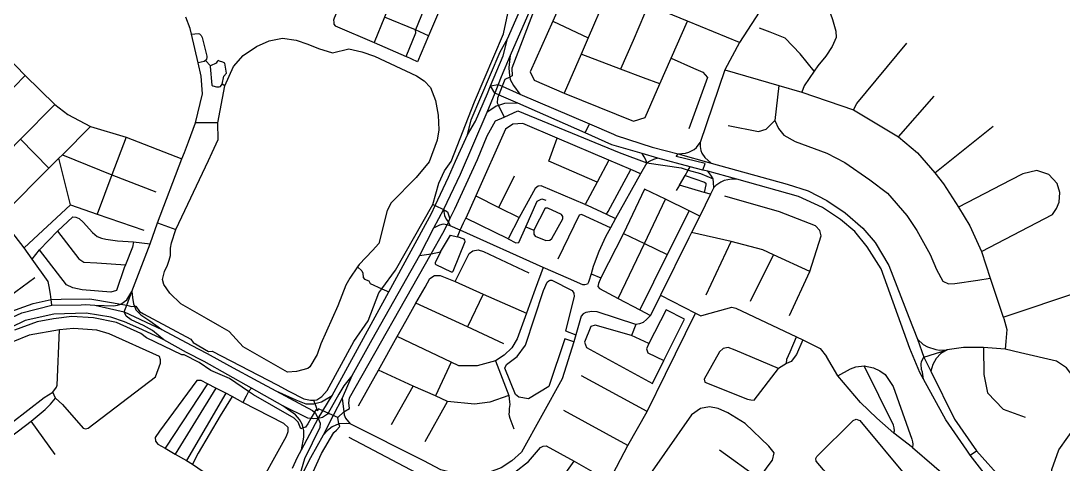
# Model space of a CAD drawing. Header units: inches. Extents: x 384787 to 391370, y 337312 to 343047.
# Drawn here: x 387978 to 389574, y 340192 to 340871 of the extents above; entities that cross this region are included whole.
import ezdxf

# ---------------------------------------------------------------- set-up
doc = ezdxf.new("R2010")
doc.units = ezdxf.units.IN
doc.header["$MEASUREMENT"] = 0

msp = doc.modelspace()

# ---------------------------------------------------------------- linework, layer by layer
for points in [[(389013.6, 341484.2), (388901.7, 341224.6), (388826.8, 341046.1), (388726.8, 340818.2), (388713.5, 340785.5), (388708.7, 340773.6)], [(389048.1, 341496.2), (389150.6, 341449.5), (389189.8, 341433.5), (389201.3, 341427.5), (389220.2, 341407.8), (389239.2, 341338.6), (389229.3, 341258.5), (389202.7, 341131.1), (389192.7, 341092.3), (389187.1, 341068.1), (389167.6, 341010.4), (389138.4, 340945.6), (389115.2, 340894.3), (389078.5, 340837.7), (389055.9, 340796.2), (389018.2, 340684.9)], [(388901.7, 341224.6), (388907.7, 341221.9), (388812.5, 340997.6), (388803.1, 340970.7), (388787.6, 340951.2), (388729.4, 340798.8), (388730.2, 340786.7), (388726.5, 340784.9), (388718.9, 340781.4), (388714.7, 340770.9), (388709.5, 340757.8), (388707.5, 340752.7), (388707.2, 340745.6), (388709.1, 340741.5), (388717.9, 340723.7)], [(388679.1, 341089.8), (388674, 341078.6), (388606.7, 340916.8), (388599.5, 340899.5), (388581.8, 340857.1)], [(388723.1, 340843.5), (388806.7, 341035)], [(388493.7, 340961.3), (388457.4, 340875.2), (388456.6, 340872.3), (388456.8, 340869.2), (388457.2, 340866), (388458.8, 340863.5)], [(388831.1, 340939.7), (388819.7, 340933.1), (388792.4, 340870.8), (388757.9, 340793.2)], [(389078.5, 340837.7), (388998.4, 340870.4), (388917.3, 340904), (388831.1, 340939.7)], [(389138.4, 340945.6), (389159.6, 340940.2), (389182.3, 340930.7), (389196.7, 340918.4), (389203.1, 340912.9), (389212.6, 340896.3), (389220.9, 340873.1), (389225.6, 340855.4), (389226.2, 340845.3), (389220.2, 340831.7), (389210.6, 340816.9), (389198, 340802.1), (389192.4, 340793.8), (389177.1, 340771.4), (389173.5, 340761.9)], [(388558.6, 340935.6), (388534.5, 340876.7), (388518.5, 340837.7)], [(388599.5, 340899.5), (388620.3, 340891.1), (388601.9, 340847.9), (388585, 340808.4), (388567.6, 340816.5)], [(388872.5, 340905.7), (388846.6, 340845), (388836, 340820.1), (388809.9, 340760.3)], [(388025.2, 340435.4), (388024.1, 340444.4), (388023, 340452.5), (388021.2, 340464.4), (388019.4, 340472), (387994.8, 340506.2), (387982.6, 340523.3), (387946.4, 340570.2), (387931, 340589.9), (387906.8, 340621.8), (387875.1, 340666.2), (387847.7, 340703.1), (387833, 340715.9), (387753.2, 340757.8), (387719.8, 340775.8), (387701.3, 340789.2), (387691.3, 340798.3), (387674.5, 340819.1), (387648.3, 340851.7), (387632.9, 340871.9), (387628.9, 340876)], [(388234.4, 340685.5), (388245, 340714.8), (388255.8, 340759.5), (388253.7, 340786.3), (388249, 340806.7), (388238.9, 340850.5), (388236.8, 340859.3), (388230.2, 340876.9)], [(388265.2, 340364.9), (388270.7, 340365.1), (388370.4, 340313.8), (388388, 340304), (388411, 340291.9), (388421.3, 340290.1), (388425.8, 340290.3), (388430.7, 340290.5), (388438.5, 340295.7), (388446.9, 340305), (388487.5, 340379.8), (388509.5, 340411.6), (388526.1, 340454.6), (388530.7, 340460.8), (388551.5, 340489), (388608.4, 340590), (388617.9, 340622.4), (388626.5, 340641.3), (388636.5, 340655.5), (388672.5, 340747.2), (388716.6, 340851.1), (388723.5, 340882.4)], [(388567.6, 340816.5), (388582.5, 340852.5), (388581.8, 340857.1), (388534.5, 340876.7)], [(388933, 340881.7), (388915.2, 340840.9), (388896.2, 340797.2)], [(388458.8, 340863.5), (388518.5, 340837.7), (388567.6, 340816.5)], [(388792.4, 340870.8), (388846.6, 340845)], [(388933.6, 340722.8), (388956.3, 340774.4), (388973.6, 340813.8), (388998.4, 340870.4)], [(389192.4, 340793.8), (389171.3, 340820.3), (389148, 340844.3), (389125.4, 340853.8), (389108.7, 340859.8)], [(388238.9, 340850.5), (388249.4, 340851.9), (388251.4, 340851.2), (388254, 340848.4), (388255.3, 340845.4), (388262.4, 340817), (388262.5, 340814.8), (388261.9, 340812.5), (388260.6, 340810.2), (388258.5, 340808.6), (388249, 340806.7)], [(388279.4, 340714.8), (388290.2, 340771.4), (388303.1, 340801.1), (388318.2, 340817.9), (388338.4, 340831.9), (388358.1, 340840.2), (388378.3, 340844.3), (388399.4, 340841.5), (388417.3, 340835.3)], [(388601.9, 340847.9), (388581.8, 340857.1)], [(388661.7, 340696.4), (388667.4, 340719.4), (388711.9, 340823.6), (388723.1, 340843.5)], [(388697.1, 340771.5), (388716.5, 340817.4), (388723.1, 340843.5)], [(387939.6, 340832.9), (387984.2, 340787.1), (388029.8, 340743), (388049.7, 340727.6), (388084.1, 340709), (388138.9, 340692.9), (388224.1, 340659.7)], [(388417.3, 340835.3), (388433.3, 340828.6)], [(388433.3, 340828.6), (388454.8, 340822.1), (388480.1, 340828.1), (388499.7, 340823.5), (388519.4, 340816.7), (388583.8, 340786.6), (388595.2, 340779.4), (388605, 340769), (388612.6, 340749.3)], [(389252.7, 340735), (389258.2, 340744.3), (389334.7, 340837.1)], [(388726.8, 340818.2), (388725.2, 340799.4), (388725.4, 340791.7), (388726.5, 340784.9), (388727, 340781.4), (388732.2, 340772.2), (388742, 340758.5)], [(388956.3, 340774.4), (388931.3, 340783.9), (388896.2, 340797.2), (388836, 340820.1)], [(388973.6, 340813.8), (389008, 340798.6), (389022.1, 340792.4), (389029.1, 340784.2)], [(388268.3, 340802.3), (388260.6, 340810.2)], [(388286, 340774.1), (388288.5, 340786.1), (388292.4, 340790.9), (388290.1, 340806.2), (388286.9, 340807.8), (388282.1, 340809.3), (388279.8, 340810.1), (388278.1, 340808.6), (388276.8, 340806), (388268.3, 340802.3), (388267.5, 340801.1), (388270.1, 340772.6), (388271.5, 340771.3), (388277.5, 340770), (388281.5, 340769.8), (388283.4, 340770.7), (388286, 340774.1)], [(389055.9, 340796.2), (389138.3, 340772.2), (389173.5, 340761.9), (389252.7, 340735), (389322, 340693.2), (389350.9, 340668.9), (389377.2, 340638.5), (389390.8, 340621.5), (389413.7, 340585.7), (389431.2, 340557.2), (389449, 340517.7), (389461.9, 340476.7), (389482.2, 340417.1), (389482.9, 340415.2), (389487.5, 340398.3), (389486.4, 340379.8), (389484.9, 340368)], [(387880.1, 340681.5), (387933.2, 340735.4), (387984.2, 340787.1)], [(388757.9, 340793.2), (388763.8, 340780.2), (388809.9, 340760.3), (388916.1, 340717.5), (388933.6, 340722.8)], [(389029.1, 340784.2), (389019, 340756.3), (389000.6, 340705.7)], [(388290.2, 340771.4), (388286, 340774.1)], [(388661.7, 340696.4), (388674, 340717.5), (388692.2, 340760), (388697.1, 340771.5)], [(388697.1, 340771.5), (388708.7, 340773.6)], [(388703.5, 340760.5), (388697.1, 340771.5)], [(388708.7, 340773.6), (388703.5, 340760.5)], [(388708.7, 340773.6), (388714.7, 340770.9), (388742, 340758.5)], [(389138.3, 340772.2), (389132.2, 340718.2), (389119.1, 340705.2)], [(388612.6, 340749.3), (388616.6, 340726.6)], [(388703.5, 340760.5), (388691.4, 340730.7)], [(388738.6, 340744.9), (388714, 340755.8), (388709.5, 340757.8), (388703.5, 340760.5)], [(388742, 340758.5), (388848.4, 340713.3), (388885.2, 340697.4), (388889.4, 340695.6), (388944.7, 340677.4), (388984.2, 340667.6), (389035.1, 340653.3), (389151.5, 340620.7), (389183.6, 340610.8), (389212, 340596.1), (389240.2, 340577.2), (389267.1, 340553.7), (389286.2, 340531.7), (389307.1, 340496.4), (389337.8, 340417.3)], [(389322, 340693.2), (389376.3, 340755.6)], [(387921.2, 340633.2), (387977, 340689.6), (388029.8, 340743)], [(388386.8, 340096.2), (388437.9, 340208.6), (388457.2, 340240.4), (388461.1, 340244.3), (388466.1, 340249.7), (388464.8, 340254.1), (388462.9, 340263.5), (388472.1, 340272), (388481, 340277.2), (388479.7, 340285.8), (388481.1, 340293.8), (388606, 340514.3), (388624, 340546.1), (388630.5, 340558.8), (388632.4, 340562.8), (388634.8, 340567.8), (388642.3, 340583.1), (388677.2, 340658.9), (388691.9, 340695), (388704.7, 340717.7), (388717.9, 340723.7), (388738.6, 340733.2), (388894.2, 340669.5), (388936.1, 340653.8), (388989.1, 340645.8), (388999.8, 340642.2), (389018.4, 340637.2), (389037.8, 340629.3)], [(388709.1, 340741.5), (388705.6, 340740.3), (388691.4, 340730.7)], [(388738.6, 340744.9), (388718.5, 340744.6), (388709.1, 340741.5)], [(388842, 340699.4), (388738.6, 340744.9)], [(388616.6, 340726.6), (388617.9, 340703.9), (388615, 340688.2), (388603.2, 340655.3), (388583.3, 340631.2), (388545, 340592.5), (388538.7, 340580.7), (388526, 340530.3), (388516.3, 340519.1), (388495.6, 340497.9), (388493.1, 340494.2), (388481.5, 340476.7), (388475.2, 340466.2), (388462.9, 340434.5), (388437.2, 340376.5), (388431.7, 340359.9), (388420.4, 340341.2), (388417.3, 340338.4)], [(388691.4, 340730.7), (388650.4, 340635.8), (388624.7, 340581.9)], [(389132.2, 340718.2), (389137.9, 340706.3), (389146.4, 340696.1), (389163.5, 340686.1), (389212, 340668.2), (389239.4, 340653.9), (389278.1, 340627.8), (389304.9, 340607), (389334.5, 340572.8), (389350, 340550), (389370.2, 340513.2), (389379.8, 340490.4), (389389.7, 340472.4), (389398.4, 340468.4), (389408, 340468.8), (389443.5, 340474), (389461.9, 340476.7)], [(387954.3, 340578.7), (388020.5, 340645.2), (388036, 340660.8), (388041.2, 340666), (388084.1, 340709)], [(388279.4, 340714.8), (388245, 340714.8)], [(388280, 340689.1), (388279.4, 340714.8)], [(388926.6, 340636.6), (388918.9, 340640.1), (388911.7, 340643.3), (388878, 340657.6), (388799, 340691.2), (388746.4, 340713.6), (388731.2, 340712.7), (388720.1, 340705.3), (388674.2, 340602.9), (388659, 340568.9)], [(388842, 340699.4), (388848.4, 340713.3)], [(389060.7, 340710.9), (389107.1, 340701.5), (389119.1, 340705.2)], [(389377.2, 340638.5), (389466.8, 340709.7)], [(387977, 340689.6), (388020.5, 340645.2)], [(388138.9, 340692.9), (388117.1, 340635.3), (388094.4, 340575.2)], [(388228.1, 340669.2), (388234.4, 340685.5)], [(388270.6, 340669.2), (388280, 340689.1)], [(388643.5, 340655.9), (388661.7, 340696.4)], [(388860.2, 340624.2), (388786.3, 340656.2), (388799, 340691.2)], [(388929, 340667.7), (388882.7, 340681.4), (388842, 340699.4)], [(388984.2, 340667.6), (388995.7, 340668.6), (389000.5, 340669.8), (389009, 340674.2), (389012.6, 340677.3), (389018.2, 340684.9)], [(389018.2, 340684.9), (389017.8, 340678.6), (389018.8, 340672.4), (389020.4, 340668.5), (389025.3, 340661.7), (389035.1, 340653.3)], [(388147.6, 340456.7), (388175.5, 340529.7), (388186.8, 340561.5), (388224.1, 340659.7), (388228.1, 340669.2)], [(388264.9, 340657.3), (388270.6, 340669.2)], [(388936.1, 340653.8), (388935, 340658.1), (388932.5, 340662.9), (388929, 340667.7)], [(388953.3, 340660.5), (388929, 340667.7)], [(388053.5, 340589.4), (388036, 340660.8)], [(388041.2, 340666), (388117.1, 340635.3), (388184.2, 340609.2)], [(388262.1, 340415), (388222.6, 340437.8), (388205.6, 340453.9), (388196.5, 340467.5), (388194.8, 340475), (388197.7, 340487), (388202.2, 340497.1), (388204.9, 340504.6), (388206.9, 340511.6), (388206.7, 340522.7), (388208.5, 340530.9), (388214.8, 340551.3), (388264.9, 340657.3)], [(388454.4, 340297.1), (388541.1, 340456.1), (388606.6, 340576.2), (388612.3, 340588.4), (388632.6, 340631.8), (388643.5, 340655.9)], [(388878, 340657.6), (388860.2, 340624.2), (388842, 340590)], [(388936.1, 340653.8), (388926.6, 340636.6), (388888.6, 340568.4)], [(388953.3, 340660.5), (388946.5, 340658.6), (388940.9, 340656.1), (388936.1, 340653.8)], [(389360.3, 340322.2), (389354.4, 340332.6), (389339.3, 340369), (389295, 340491.3), (389273.9, 340525), (389254.7, 340548.5), (389233.1, 340566.7), (389205.2, 340585.3), (389168.7, 340602.1), (389074, 340628.6), (389029.7, 340640.8), (389022.2, 340642.5), (389002.8, 340647.4), (388953.3, 340660.5)], [(389022.2, 340642.5), (389025.6, 340652.4), (388981.2, 340663.2), (388984.2, 340667.6)], [(388874.7, 340574.9), (388877.2, 340579.3), (388911.7, 340643.3)], [(388986.4, 340619.6), (388995, 340634.1), (388999.8, 340642.2), (389002.8, 340647.4)], [(389038.8, 340615.7), (389038.6, 340623.6), (389037.8, 340629.3), (389034.6, 340634.8), (389029.7, 340640.8)], [(389449, 340517.7), (389557.5, 340574.7), (389563.9, 340583.6), (389567.8, 340593.2), (389569.1, 340608.4), (389564.9, 340621.7), (389551.8, 340635.9), (389533.8, 340641.9), (389512.3, 340636.5), (389493.4, 340627.2), (389413.7, 340585.7)], [(388709.5, 340585.4), (388733.9, 340633.9)], [(388995, 340634.1), (389024.8, 340624), (389026.5, 340622.3), (389026.7, 340620), (389024.3, 340608.3)], [(389074, 340628.6), (389065.9, 340628.6), (389054.8, 340626.3), (389049.7, 340624), (389042.1, 340618.8), (389038.8, 340615.7)], [(388842, 340590), (388774.3, 340618.5), (388770.1, 340618.1), (388765.3, 340614.1), (388740.6, 340570), (388723.8, 340537.1)], [(388933, 340613.3), (388900.8, 340545.6), (388865.9, 340477.4), (388862.4, 340468.6), (388861.4, 340464.2), (388863.6, 340461)], [(389033.8, 340605.5), (389017.3, 340572.1), (389004.7, 340546.7), (389000.8, 340538.8), (388957.3, 340450.7), (388942, 340419.9), (388936.5, 340414), (388930.6, 340409), (388925.2, 340406.8), (388919.4, 340405.8)], [(389017.3, 340572.1), (389001, 340580.1), (388965, 340597.9), (388933, 340613.3)], [(388986.4, 340619.6), (388981.4, 340611)], [(389024.3, 340608.3), (388986.4, 340619.6)], [(389033.8, 340605.5), (389024.3, 340608.3)], [(389038.8, 340615.7), (389033.8, 340605.5)], [(387982.6, 340523.3), (388053.5, 340589.4), (388094.4, 340575.2), (388166, 340550.3)], [(388608.4, 340590), (388612.3, 340588.4), (388624.7, 340581.9), (388630.8, 340578.3), (388634.8, 340567.8)], [(388674.2, 340602.9), (388709.5, 340585.4), (388740.6, 340570)], [(388723.8, 340537.1), (388735.6, 340531), (388740.3, 340531.5), (388751.1, 340555.4), (388768.4, 340594.7), (388775.6, 340598.7), (388781.9, 340596.6)], [(388842, 340590), (388844.9, 340588.7), (388874.7, 340574.9)], [(388892.3, 340445.9), (388932.9, 340529.9), (388965, 340597.9)], [(389186.2, 340487.2), (389203.1, 340542), (389201.3, 340550), (389194.8, 340557), (389139.7, 340578.7), (389055.6, 340602.5)], [(388624.7, 340581.9), (388609.7, 340553.3)], [(388624.7, 340581.9), (388626.3, 340573), (388629.1, 340567.1), (388632.4, 340562.8), (388635.2, 340557.3)], [(388781.9, 340534.7), (388787.6, 340535), (388790.8, 340537.5), (388807.5, 340567.6), (388807.7, 340571.6), (388805.4, 340574.6), (388784.9, 340584.2), (388780.5, 340584.1), (388763.5, 340550.7)], [(388880.7, 340554.2), (388836.2, 340574.4), (388832.8, 340573.5), (388799.9, 340505.9)], [(388874.7, 340574.9), (388888.6, 340568.4)], [(389001, 340580.1), (388967.5, 340513), (388925.4, 340428.6)], [(387994.8, 340506.2), (388006.4, 340520.1), (388033.8, 340549.1), (388057.1, 340570.7), (388061.7, 340570.4), (388066.9, 340568.2), (388072.9, 340562.9), (388087.6, 340547.1), (388094.7, 340540.9), (388101.2, 340538.2), (388107.9, 340536.6), (388125.7, 340534.3), (388150.2, 340532.8), (388175.5, 340529.7)], [(388186.8, 340561.5), (388214.8, 340551.3)], [(388635.2, 340557.3), (388630.5, 340558.8), (388624.6, 340559.7), (388618.8, 340557.9), (388609.7, 340553.3)], [(388650.7, 340550.5), (388635.2, 340557.3)], [(388650.7, 340550.5), (388655.7, 340561.6), (388659, 340568.9)], [(388723.8, 340537.1), (388659, 340568.9)], [(388888.6, 340568.4), (388880.7, 340554.2)], [(388033.8, 340549.1), (388066.3, 340506.8), (388074.2, 340501.5), (388093.8, 340500.4), (388138, 340497.5)], [(388609.7, 340553.3), (388588, 340511.7)], [(388620.5, 340517.5), (388612.2, 340500.5), (388612, 340498.8), (388613.1, 340497.8), (388636.6, 340486.5), (388638.5, 340486.7), (388639.7, 340487.7), (388657.9, 340533), (388657.8, 340535.1), (388656.4, 340536.8), (388646.4, 340540.1)], [(388620.5, 340517.5), (388635.6, 340542.7), (388646.4, 340540.1)], [(388646.4, 340540.1), (388650.7, 340550.5)], [(388880.7, 340554.2), (388873.1, 340540.4), (388862.8, 340517.8), (388855.5, 340498.8), (388854.1, 340494.9), (388850.9, 340483.8), (388847.7, 340472.3), (388846.9, 340470.6), (388845.3, 340467.9), (388843.4, 340467), (388841.2, 340466.8), (388838.4, 340466.8), (388816.2, 340476.3), (388777.4, 340493.1), (388650.7, 340550.5)], [(388751.1, 340555.4), (388763.5, 340550.7)], [(388763.5, 340550.7), (388763.1, 340548.4), (388763.2, 340544.3), (388765.2, 340541.4), (388781.9, 340534.7)], [(388900.8, 340545.6), (388932.9, 340529.9), (388967.5, 340513)], [(389186.2, 340487.2), (389130.2, 340512.9), (389114.1, 340520.1), (389065.6, 340533.3), (389004.7, 340546.7)], [(388150.2, 340532.8), (388148.7, 340524.6), (388138, 340497.5), (388136.1, 340492.6), (388124, 340458), (388115.2, 340455.4), (388071.3, 340459), (388057, 340462.1), (388047.8, 340466.5), (388006.4, 340520.1)], [(389027.2, 340451.6), (389065.6, 340533.3)], [(388588, 340511.7), (388515.4, 340382.4)], [(388588, 340511.7), (388606, 340514.3), (388620.5, 340517.5)], [(388643, 340471.6), (388664.1, 340514.6), (388670, 340519), (388677.8, 340520.1), (388686.1, 340517.7), (388755.5, 340484.9)], [(389095.1, 340441.7), (389130.2, 340512.9)], [(388493.1, 340494.2), (388499.6, 340488.3), (388501.5, 340484.4), (388501.9, 340477.9), (388504, 340475.6), (388510.5, 340473.1), (388512.5, 340469), (388530.7, 340460.8), (388541.1, 340456.1)], [(388777.4, 340493.1), (388765.3, 340460), (388752, 340423.6), (388737.5, 340383.9), (388729.4, 340370.4), (388717.7, 340359.2), (388704.6, 340350.6), (388676.4, 340342.6), (388648.5, 340342.8), (388636.6, 340348.4), (388554.2, 340387.8)], [(389482.2, 340417.1), (389602.5, 340457.7), (389651.2, 340499.4)], [(387834.1, 340360.6), (387839, 340360.8), (387843.5, 340362.7), (387921.1, 340420.8), (387999.2, 340478.2)], [(388494.5, 340281.2), (388525.4, 340336.3), (388554.2, 340387.8), (388567.1, 340411.1), (388582.4, 340438.5), (388596.6, 340463.1), (388604.2, 340476.2), (388611.2, 340481.2)], [(388611.2, 340481.2), (388620, 340480.9), (388643, 340471.6)], [(388850.9, 340483.8), (388865.9, 340477.4)], [(389154.7, 340419.8), (389186.2, 340487.2)], [(388643, 340471.6), (388685.5, 340452.7), (388752, 340423.6)], [(388824.4, 340379.5), (388810.7, 340384), (388786.4, 340311), (388754.9, 340292.2), (388740.5, 340294.5), (388735.3, 340298.9), (388718.7, 340338.9), (388721.6, 340344.7), (388737.9, 340356.9), (388750.3, 340374.2), (388778.3, 340458.2), (388783.8, 340470.7), (388786.1, 340472.9), (388788.5, 340474), (388790.8, 340473.8), (388822, 340458.1), (388824.6, 340453.9), (388824.8, 340449.1), (388811.7, 340396.3), (388827.5, 340390.1)], [(388863.6, 340461), (388892.3, 340445.9), (388925.4, 340428.6), (388942, 340419.9)], [(387955.3, 340423.1), (387996.3, 340438.2), (388024.1, 340444.4), (388039.2, 340444.9), (388083.1, 340445.3), (388116.7, 340439.7), (388130.9, 340437.1), (388139.7, 340435.7), (388146.9, 340433.5), (388151.8, 340433.9), (388153.7, 340434.1), (388159.1, 340426), (388165.5, 340422.4), (388237.9, 340383.3), (388241.5, 340378.6)], [(388091.1, 340435.4), (388119.4, 340434.7), (388125.9, 340435.5), (388130.9, 340437.1), (388139.8, 340443.9), (388147.6, 340456.7)], [(388135.9, 340425.6), (388139.7, 340435.7), (388147.6, 340456.7)], [(388147.6, 340456.7), (388148.8, 340447.4), (388150.3, 340437.7), (388151.7, 340434), (388151.8, 340433.9), (388153.9, 340428.5), (388161.2, 340420.7), (388175.4, 340411.7), (388193.8, 340398.4)], [(388685.5, 340452.7), (388661.7, 340402.4)], [(388957.3, 340450.7), (389010.7, 340423.1), (389018.9, 340419.5), (389024.3, 340420.6), (389066.7, 340432.4), (389072.8, 340431.2), (389165.8, 340387.1)], [(387931.3, 340401.7), (387979.1, 340423.8), (388025.2, 340435.4)], [(388025.2, 340435.4), (388070.2, 340436.3), (388076.5, 340436.5), (388091.1, 340435.4)], [(388091.1, 340435.4), (388135.9, 340425.6)], [(388717.4, 340376.6), (388661.7, 340402.4), (388582.4, 340438.5)], [(388965.8, 340428.3), (388939.6, 340376.9)], [(388993.8, 340414.4), (388965.8, 340428.3)], [(388231.4, 340363.1), (388196.4, 340382.7), (388190.3, 340385.5), (388158.3, 340400.2), (388136.3, 340410.2), (388115.6, 340417.1), (388077.8, 340423.3), (388028.1, 340422), (387984.5, 340412.2), (387938.8, 340390.1), (387856, 340328.9), (387826.5, 340307.1), (387796.9, 340285.3), (387763.9, 340260.8), (387614.9, 340150.3), (387588.2, 340130.5), (387577.9, 340122.8), (387518.1, 340078), (387493.4, 340059.5), (387472.2, 340043.9), (387320.9, 339932.8)], [(388227.9, 340359.4), (388224, 340359.5), (388170.2, 340385.4), (388161.3, 340392.3), (388124.2, 340409), (388088.8, 340416.3), (388055.6, 340418.1), (388027.7, 340414.8), (388002.6, 340410.2), (387968, 340397.3)], [(388196.4, 340382.7), (388179.1, 340396.7), (388165.6, 340404.6), (388146.7, 340412.9), (388139, 340418.7), (388135.9, 340425.6)], [(388135.9, 340425.6), (388193.8, 340398.4), (388238.4, 340374.4)], [(388282.3, 340403.2), (388262.1, 340415)], [(388919.4, 340405.8), (388860.4, 340425.6), (388852.2, 340426.1), (388842.8, 340424.2), (388838.6, 340422.1), (388835.7, 340419), (388827.5, 340390.1), (388824.4, 340379.5), (388806.9, 340322.8), (388744.5, 340210.5), (388729.4, 340197.3), (388713.5, 340186.4), (388681.8, 340174.5), (388655.7, 340174.9), (388621, 340183.6), (388594.9, 340197.3), (388481.8, 340253.8)], [(388661.6, 339944.3), (388667, 339953), (388718, 340034.1), (388724.7, 340041.6), (388733, 340046.8), (388820.7, 340084.9), (388826.9, 340090.6), (388878.8, 340165.9), (388907.3, 340220.9), (388937, 340272.8), (388965.1, 340330), (389010.7, 340423.1)], [(388912.8, 340389.2), (388857.4, 340404.8), (388850.8, 340403.1), (388840.8, 340378.8), (388844.1, 340370.8), (388945, 340315.7), (388962.6, 340350.7), (388993.8, 340414.4)], [(389337.8, 340417.3), (389351, 340383.3)], [(388191.4, 340351.9), (388189.8, 340356.9), (388113, 340391.7), (388093.9, 340397.4), (388058.1, 340399.8), (388036.8, 340398), (387990.6, 340389.8), (387965.6, 340379.7), (387837.7, 340288), (387835.5, 340283.7)], [(388030.9, 340293.4), (388026.6, 340302.2), (388032.3, 340309.8), (388033.4, 340313.1), (388036.8, 340398)], [(388399.7, 340334.1), (388386.2, 340333.2), (388318.1, 340371.6), (388296.5, 340395.1), (388282.3, 340403.2)], [(388919.4, 340405.8), (388912.8, 340389.2)], [(388515.4, 340382.4), (388484.4, 340327.2)], [(388939.6, 340376.9), (388912.8, 340389.2)], [(389150.2, 340346.5), (389150.5, 340353), (389155.6, 340364.3), (389165.8, 340387.1)], [(389175.4, 340382.4), (389165.8, 340360.1), (389157.3, 340349.4), (389150.2, 340346.5)], [(389165.8, 340387.1), (389175.4, 340382.4), (389201.7, 340369.3), (389211.4, 340356.9)], [(389351, 340383.3), (389359.5, 340375.2), (389366.1, 340371.6), (389378.8, 340367.6), (389384.6, 340366.8), (389396.2, 340367.2)], [(389351, 340383.3), (389360.8, 340356)], [(388238.4, 340374.4), (388263.2, 340361.5)], [(388241.5, 340378.6), (388265.2, 340364.9)], [(388939.6, 340376.9), (388935.6, 340368.8), (388937.7, 340362.4), (388962.6, 340350.7)], [(389138, 340338.5), (389071.4, 340366.6), (389060.7, 340370.6), (389053, 340369.1), (389047.4, 340364.3), (389024.3, 340322.5)], [(389360.8, 340356), (389396.2, 340367.2)], [(389396.2, 340367.2), (389386.8, 340361.7), (389379.3, 340354), (389374.1, 340344.7), (389371.4, 340334.4)], [(389830.6, 340250.9), (389684.1, 340247.5), (389664.7, 340247.1), (389631.3, 340249), (389616.5, 340257.4), (389608.1, 340266), (389603, 340281.3), (389598.8, 340308.6), (389590.9, 340324.3), (389579.1, 340339.5), (389563.5, 340350), (389508.8, 340362.5), (389484.9, 340368), (389451.8, 340370.6), (389421.3, 340370.8), (389396.2, 340367.2)], [(389451.8, 340370.6), (389452.4, 340329.3), (389458.3, 340301.5), (389482.1, 340276.3), (389516, 340264.3)], [(388030.9, 340293.4), (388041.4, 340283.5), (388073.2, 340247), (388076.7, 340246), (388080.9, 340247.1), (388183.8, 340325.8), (388191.3, 340346.8), (388191.4, 340351.9)], [(388250.9, 340347.8), (388227.9, 340359.4)], [(388258.2, 340349.1), (388231.4, 340363.1)], [(388433, 340262.2), (388426.2, 340261.6), (388421.9, 340262), (388417.4, 340262.4), (388379.1, 340281.4), (388331.1, 340308.4), (388258.2, 340349.1)], [(388263.2, 340361.5), (388297.4, 340342.9)], [(388636.6, 340348.4), (388612.7, 340296.6)], [(388704.6, 340350.6), (388725.2, 340297.2)], [(389229.1, 340327.5), (389211.4, 340356.9)], [(389360.3, 340322.2), (389358.4, 340333.1), (389356.9, 340337.3), (389356.4, 340345.5), (389357.2, 340349.3), (389360.8, 340356)], [(389360.8, 340356), (389371.4, 340334.4)], [(388406.4, 340246.3), (388402.4, 340256.4), (388396.1, 340262.7), (388334, 340298.2), (388326.5, 340303.6), (388297, 340323.2), (388268.5, 340335.5), (388250.9, 340347.8)], [(388297.4, 340342.9), (388340.6, 340319.4)], [(388417.3, 340338.4), (388399.7, 340334.1)], [(388725.2, 340297.2), (388695.8, 340286.9), (388672.2, 340284), (388630.8, 340288.2), (388612.7, 340296.6), (388578.6, 340311.8), (388525.4, 340336.3)], [(389024.3, 340322.5), (389025.1, 340317.5), (389090.6, 340291.8), (389095.8, 340290.7), (389100.9, 340290.1), (389138, 340338.5)], [(389150.2, 340346.5), (389138, 340338.5)], [(389229.1, 340327.5), (389248.1, 340338.3), (389256.6, 340341.1), (389269, 340342.8)], [(389269, 340342.8), (389283.4, 340339.7), (389293.4, 340335.1), (389301.2, 340329.5), (389313.5, 340311.2), (389342.3, 340230.4), (389343.2, 340226.3), (389343.6, 340222.8), (389343.1, 340217.6)], [(389314.8, 340239.4), (389315.4, 340243.3), (389315.2, 340247.6), (389314, 340251.8), (389269, 340342.8)], [(389371.4, 340334.4), (389407.3, 340261.1), (389441, 340212.5), (389480.7, 340168.4), (389596.9, 340065.8), (389719.4, 339965.3), (389806.9, 339894.3), (389846.2, 339871.9), (389880.7, 339857.8), (389904.6, 339851.5), (389921.8, 339851.8), (389932.2, 339856.3), (389940.5, 339864.2), (389945.1, 339873.9)], [(388380.5, 340254.5), (388317.6, 340286.5), (388301.3, 340295.5), (388291.7, 340300.6), (388279.4, 340307.1), (388276.4, 340308.6), (388263.3, 340315.2), (388253.8, 340320), (388247, 340320.1), (388189.8, 340242.7), (388183.5, 340233.1), (388183.7, 340227.3), (388187.5, 340222.9), (388198.5, 340216.5), (388214.1, 340207.5), (388231.2, 340197.6), (388240.4, 340192.2)], [(388340.6, 340319.4), (388368, 340304.4)], [(388484.4, 340327.2), (388472.1, 340312.2), (388464.7, 340299.2)], [(388484.4, 340327.2), (388469.7, 340293.4)], [(388937, 340272.8), (388836.5, 340327.6)], [(389343.1, 340217.6), (389314.8, 340239.4), (389288.8, 340262.4), (389263.7, 340286.7), (389229.1, 340327.5)], [(389394.5, 340259.9), (389360.3, 340322.2)], [(387835.5, 340283.7), (387836.4, 340278.6), (387890.2, 340205.4), (387893, 340204.7), (387896.3, 340205.8), (387963.2, 340255.6), (388013.4, 340294.1), (388026.6, 340302.2)], [(388263.3, 340315.2), (388198.5, 340216.5)], [(388276.4, 340308.6), (388214.1, 340207.5)], [(388291.7, 340300.6), (388231.2, 340197.6)], [(388326.5, 340303.6), (388322.5, 340296)], [(388331.1, 340308.4), (388326.5, 340303.6)], [(388368, 340304.4), (388398.7, 340290.6), (388413.9, 340284.7), (388426.4, 340284.5), (388427.8, 340284.8), (388438.2, 340287.7), (388454.4, 340297.1)], [(388368, 340304.4), (388424.4, 340274.4), (388427.2, 340271.6), (388429, 340269.8), (388433, 340262.2)], [(388545.4, 340252.9), (388578.6, 340311.8)], [(387880.1, 340167.1), (387924.5, 340205.8), (387929.2, 340209.3), (387973.8, 340242.9), (387993.4, 340257.8), (388014.7, 340275.9), (388023, 340284), (388030.9, 340293.4)], [(388301.3, 340295.5), (388282.7, 340266), (388249.4, 340209.1), (388240.4, 340192.2), (388256.6, 340180.7), (388286.2, 340163.2), (388322, 340143.7), (388327.6, 340140.9), (388332.7, 340141.9), (388384.3, 340235), (388387.2, 340241.9), (388386.9, 340248.5), (388380.5, 340254.5)], [(388322.5, 340296), (388317.6, 340286.5)], [(388425.8, 340290.3), (388427.8, 340284.8), (388431.9, 340273.9)], [(388464.7, 340299.2), (388448.3, 340270.2), (388447.4, 340268.6), (388439.5, 340263.7), (388433, 340262.2)], [(388433, 340262.2), (388440.2, 340273.9), (388454.4, 340297.1)], [(388469.7, 340293.4), (388456.1, 340266.6), (388440.8, 340236.3)], [(388469.7, 340293.4), (388472.1, 340272), (388472.9, 340267.4), (388474.9, 340262.8), (388481.8, 340253.8)], [(388596.7, 340226.7), (388630.8, 340288.2)], [(388725.2, 340297.2), (388726.2, 340287.6), (388726.3, 340283.7), (388725.5, 340277.4), (388725.3, 340272.3), (388725, 340268.7), (388725.4, 340265.9), (388726.4, 340262.7), (388732.6, 340246.2)], [(388407.4, 340214), (388411, 340233.6), (388411.1, 340243.5), (388410, 340247.5), (388408.4, 340253.3), (388404.4, 340260.6), (388398.2, 340267.6), (388379.1, 340281.4)], [(388462.9, 340263.5), (388456.1, 340266.6), (388448.3, 340270.2), (388440.2, 340273.9), (388433.5, 340277), (388431.9, 340273.9), (388429.3, 340275.2), (388427.2, 340271.6), (388421.9, 340262), (388417.4, 340254.1), (388413.8, 340248.9), (388410, 340247.5), (388406.4, 340246.3)], [(389082.4, 340133.6), (389108.4, 340170.3), (389122.2, 340189.4), (389128.7, 340198.4), (389131.5, 340209.6), (389123.4, 340219.6), (389086.9, 340254.6), (389060.5, 340270.8), (389045.6, 340277.6), (389032.1, 340279.7), (389018.3, 340277.1), (389004.8, 340267.6), (388922.1, 340149), (388807.1, 339969.8), (388819.1, 339961.6), (388832.6, 339952.3), (388870.5, 339926.2), (388888.8, 339913.2), (388900.2, 339905.2), (388915.7, 339894.1), (388929, 339878.7)], [(388907.3, 340220.9), (388809.4, 340274.1)], [(388030.1, 340207), (387993.4, 340257.8)], [(388433, 340262.2), (388436, 340255.1), (388435.5, 340248.5), (388412.2, 340200.1), (388401, 340162)], [(388407.4, 340214), (388433, 340262.2)], [(388464.8, 340254.1), (388454.2, 340249.4), (388447.1, 340243.7), (388440.8, 340236.3)], [(388481.8, 340253.8), (388476.6, 340254.6), (388466, 340253.9), (388464.8, 340254.1)], [(389195.7, 340196.6), (389195.4, 340200.7), (389196.6, 340203.9), (389252.1, 340259.2), (389256.7, 340261.1), (389262.3, 340259)], [(389262.3, 340259), (389335.5, 340171.2), (389334.8, 340168.9)], [(389426.5, 340213.3), (389394.5, 340259.9)], [(389840.7, 339963.7), (389810, 339933.9), (389794.7, 339932.2), (389783.8, 339937.7), (389724, 339987), (389612.9, 340090.1), (389586.1, 340115), (389567.4, 340136.4), (389560.1, 340149.7), (389555.6, 340165.3), (389556.7, 340183.9), (389567.1, 340214.1), (389595, 340253.1), (389596.6, 340255.3), (389608.1, 340266)], [(388440.8, 340236.3), (388421, 340201.7), (388401, 340162), (388372.8, 340089.9), (388350.6, 340019.7), (388346.6, 339998.7)], [(388664.5, 340156.1), (388642.1, 340158.3), (388611, 340167.1), (388583.9, 340178.1), (388480.6, 340232.7)], [(388401.2, 340202.7), (388407.4, 340214)], [(388705.5, 340165.8), (388734, 340179.7), (388755.2, 340196.4), (388773.6, 340217.8), (388777.5, 340219.7), (388782.2, 340220.4), (388824.8, 340196.8), (388878.8, 340165.9)], [(389047.4, 340214), (389108.4, 340170.3)], [(389343.1, 340217.6), (389409.4, 340160.6), (389432.3, 340141.8), (389449, 340129.4), (389457.5, 340126)], [(389974.1, 339835), (389923.4, 339839), (389879.9, 339846.9), (389840.5, 339861.2), (389823.1, 339871.4), (389793.5, 339890.7), (389711.3, 339956.6), (389514.3, 340118.5), (389463.8, 340164.4), (389431.5, 340206.1), (389426.5, 340213.3)], [(389431.5, 340206.1), (389441, 340212.5)], [(388393.7, 340186.1), (388401.2, 340202.7)], [(388726.1, 340110.3), (388771.4, 340130), (388781.5, 340135.9), (388824.8, 340196.8)], [(389267.2, 340111.5), (389255.7, 340126.7), (389243.7, 340140.6), (389230.5, 340156.7), (389206.9, 340183.2), (389195.7, 340196.6)]]:
    msp.add_lwpolyline(points)

doc.saveas('drawing.dxf')
